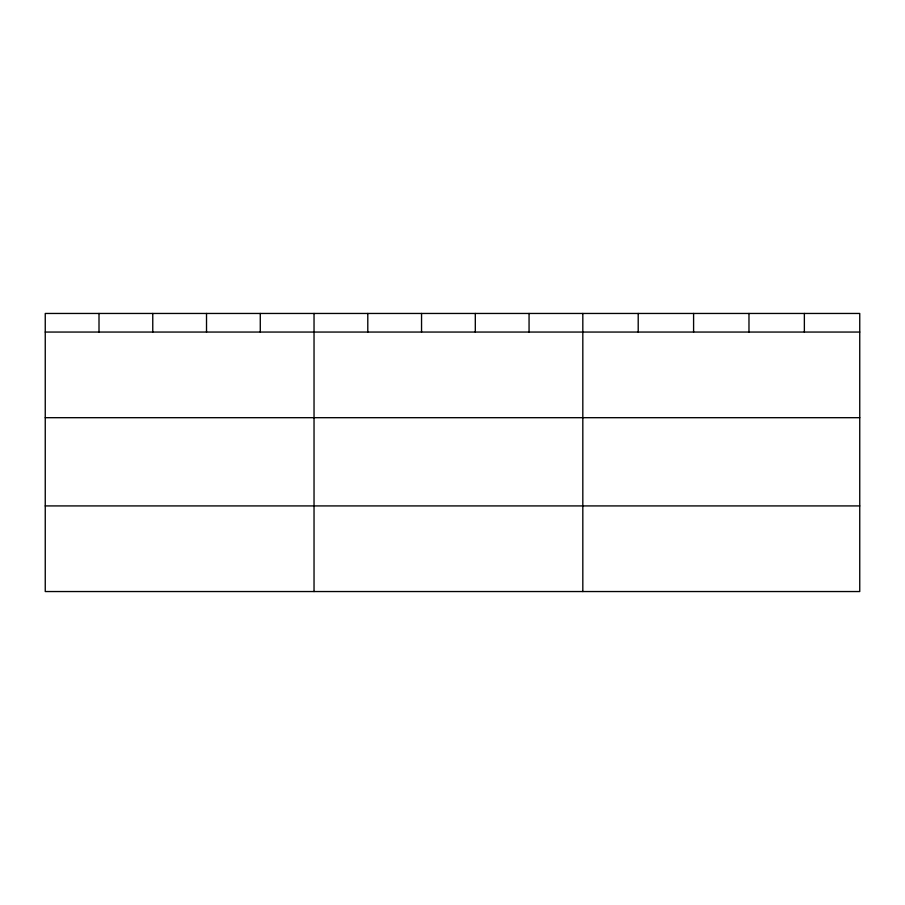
<?xml version="1.0" encoding="UTF-8"?>
<svg xmlns="http://www.w3.org/2000/svg" width="905" height="905" viewBox="0 0 905 905"><rect width="100%" height="100%" fill="white"/><g stroke="black" fill="none" stroke-linecap="round" stroke-linejoin="round"><path stroke-width="1.36" d="M859.75 417.691L859.75 313.458L45.25 313.458L45.25 591.542L859.75 591.542L859.75 417.691L45.25 417.691M45.25 332.056L859.75 332.056M45.25 505.918L859.75 505.918M804.364 313.458L804.364 332.056M748.978 313.458L748.978 332.056M693.592 313.458L693.592 332.056M638.206 313.458L638.206 332.056M582.82 313.458L582.82 591.542M529.063 313.458L529.063 332.056M475.306 313.458L475.306 332.056M421.549 313.458L421.549 332.056M367.792 313.458L367.792 332.056M314.035 313.458L314.035 591.542M260.278 313.458L260.278 332.056M206.521 313.458L206.521 332.056M152.764 313.458L152.764 332.056M99.007 313.458L99.007 332.056"/></g></svg>
